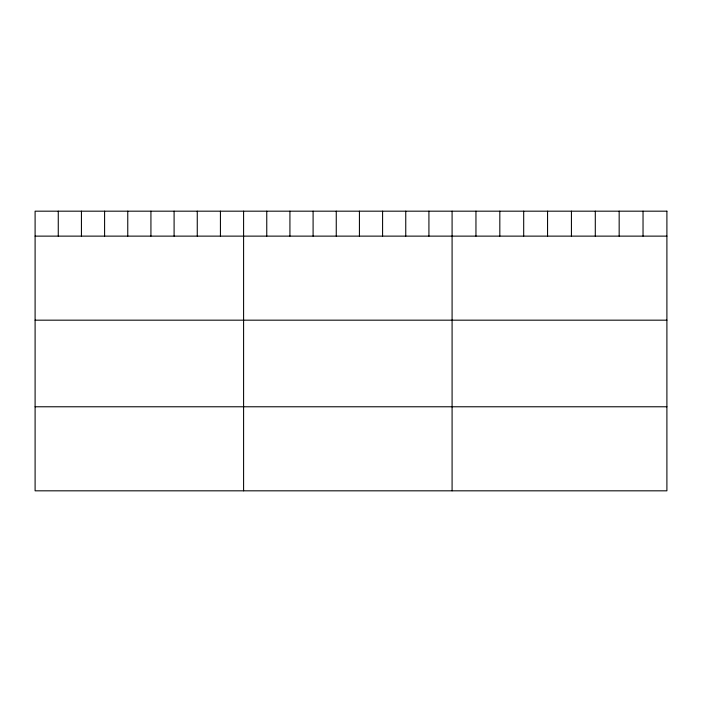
<?xml version="1.0" encoding="UTF-8"?>
<svg xmlns="http://www.w3.org/2000/svg" width="702" height="702" viewBox="0 0 702 702"><rect width="100%" height="100%" fill="white"/><g stroke="black" fill="none" stroke-linecap="round" stroke-linejoin="round"><path stroke-width="1.05" d="M35.1 236.126L666.9 236.126M35.1 320.173L666.9 320.173M35.1 406.774L666.9 406.774M643.032 211.179L643.032 236.126M619.164 211.179L619.164 236.126M595.296 211.179L595.296 236.126M571.428 211.179L571.428 236.126M547.56 211.179L547.56 236.126M523.692 211.179L523.692 236.126M499.824 211.179L499.824 236.126M475.956 211.179L475.956 236.126M452.088 211.179L452.088 490.821M428.922 211.179L428.922 236.126M405.756 211.179L405.756 236.126M382.59 211.179L382.59 236.126M359.424 211.179L359.424 236.126M336.258 211.179L336.258 236.126M313.092 211.179L313.092 236.126M289.926 211.179L289.926 236.126M266.76 211.179L266.76 236.126M243.594 211.179L243.594 490.821M220.428 211.179L220.428 236.126M197.262 211.179L197.262 236.126M174.096 211.179L174.096 236.126M150.93 211.179L150.93 236.126M127.764 211.179L127.764 236.126M104.598 211.179L104.598 236.126M81.432 211.179L81.432 236.126M58.266 211.179L58.266 236.126M666.9 211.179L35.1 211.179L35.1 490.821L666.9 490.821L666.9 211.179"/></g></svg>
